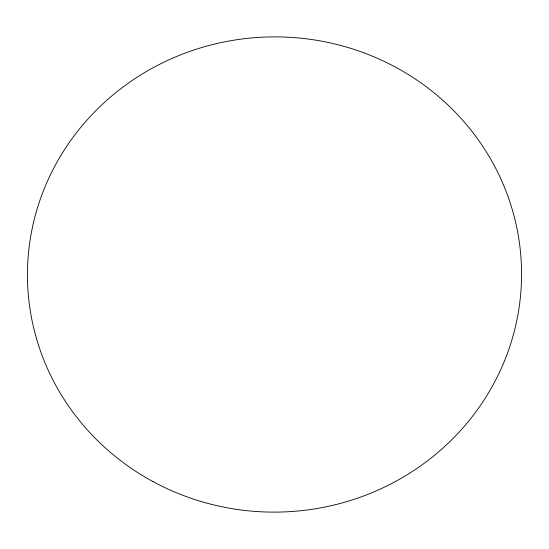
<?xml version="1.0" encoding="UTF-8"?>
<svg xmlns="http://www.w3.org/2000/svg" width="549" height="549" viewBox="0 0 549 549"><rect width="100%" height="100%" fill="white"/><g stroke="black" fill="none" stroke-linecap="round" stroke-linejoin="round"><path stroke-width="0.82" d="M153.047 481.61A247.064 237.614 -1.2 0 0 521.55 271.817A247.064 237.614 -1.2 0 0 148.903 70.073A247.064 237.614 -1.2 0 0 153.047 481.61"/></g></svg>
